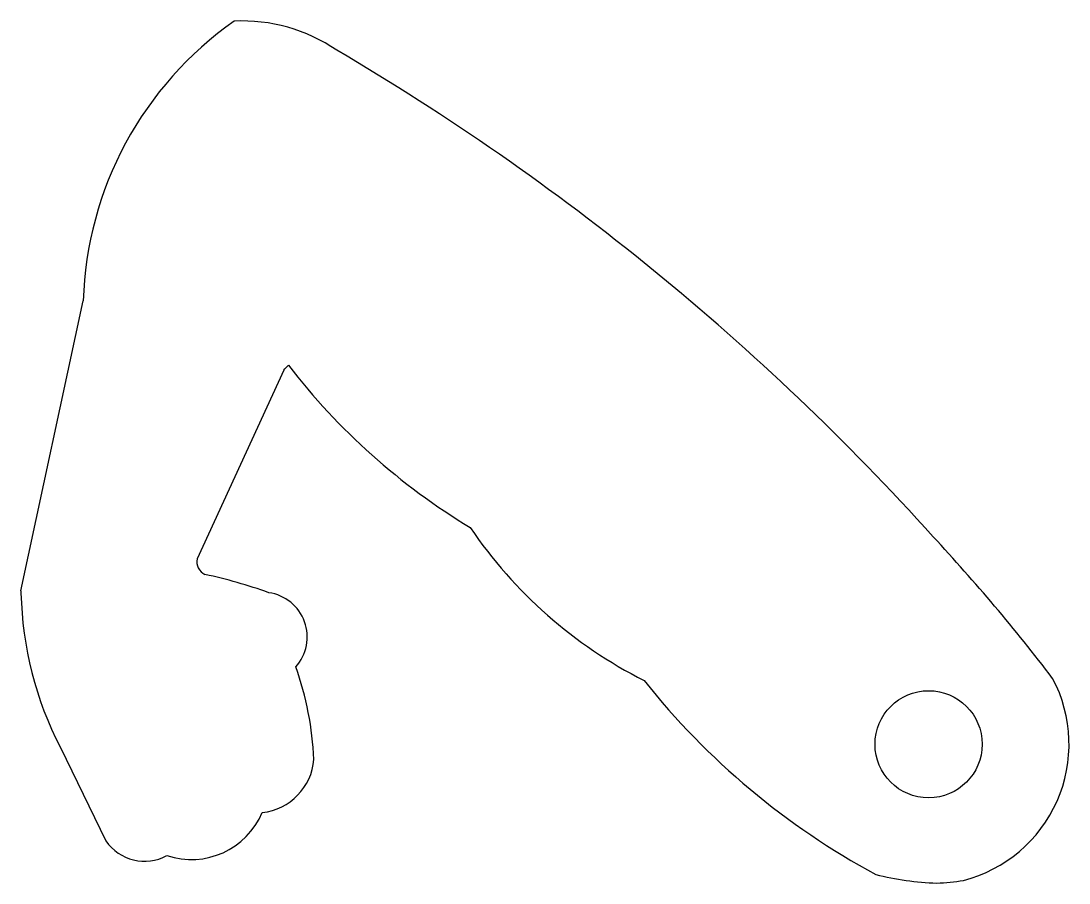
# Model space of a CAD drawing. Header units: millimetres. Extents: x 46.4 to 95.3, y 4.8 to 45.
import ezdxf

# ---------------------------------------------------------------- set-up
doc = ezdxf.new("R2010")
doc.units = ezdxf.units.MM
doc.layers.add('Corte exterior', color=1, linetype='Continuous', true_color=0xff0000)

msp = doc.modelspace()

# ---------------------------------------------------------------- linework, layer by layer
at = {"layer": 'Corte exterior'}
for p, q in [((46.404, 18.448), (49.306, 31.975)), ((58.666, 28.752), (54.622, 19.948)), ((48.241, 11.141), (50.369, 6.787))]:
    msp.add_line(p, q, dxfattribs=at)
msp.add_circle((88.754, 11.291), 2.5, dxfattribs=at)
for centre, radius, start, end in [((65.865, 31.47), 16.566, 125.0529, 178.2528), ((56.713, 37.176), 7.864, 55.7728, 92.6427), ((1.672, -57.635), 117.475, 42.00332, 59.58985), ((52.823, 34.56), 8.239, 315.1707, 317.3381), ((83.21, 47.702), 30.7, 217.5847, 238.9254), ((85.273, 33.572), 21.65, 214.1862, 243.0972), ((23.379, -39.987), 89.546, 37.37078, 42.90641), ((55.274, 19.812), 0.666, 168.2568, 244.6656), ((50.203, -3.25), 22.965, 70.2367, 77.9703), ((60.742, 18.168), 14.341, 178.8827, 179.3128), ((62.893, 18.717), 16.494, 181.3104, 207.3434), ((57.672, 16.292), 2.091, 318.1164, 81.8642), ((45.126, 9.894), 14.964, 2.6382, 19.5291), ((102.967, 36.133), 35.126, 218.5016, 241.6599), ((88.754, 11.291), 6.555, 284.3707, 27.9593), ((57.361, 10.813), 2.723, 276.3628, 355.1368), ((54.347, 9.51), 3.6, 251.6163, 337.0574), ((52.176, 8.022), 2.189, 214.3705, 298.2561), ((89.53, 17.88), 13.07, 255.6587, 268.2699), ((88.894, 13.374), 8.563, 271.6156, 280)]:
    msp.add_arc(centre, radius, start, end, dxfattribs=at)

doc.saveas('drawing.dxf')
